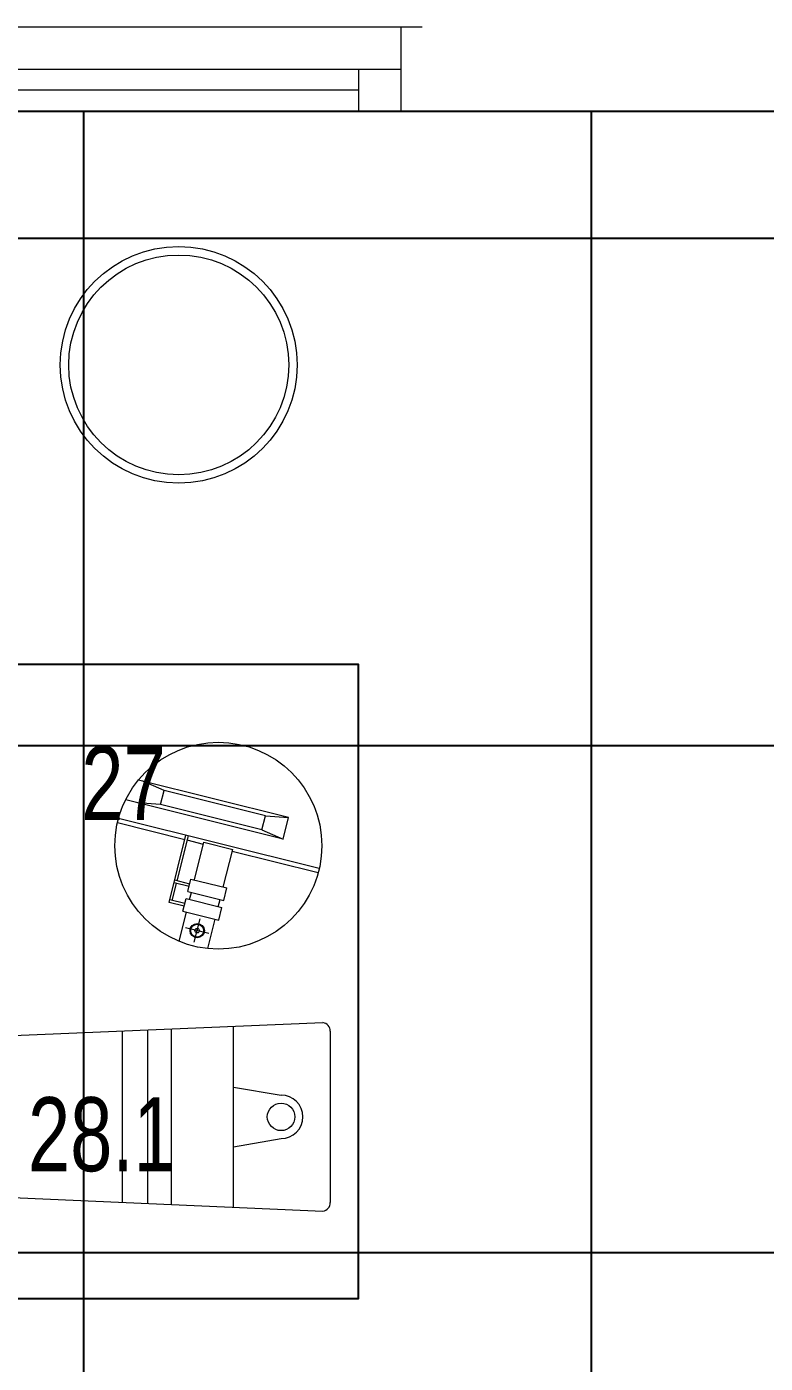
# Model space of a CAD drawing. Extents: x -560814 to 57327, y -29287 to 19916.
# Drawn here: x 11409 to 12281, y -4291 to -2710 of the extents above; entities that cross this region are included whole.
import ezdxf

# ---------------------------------------------------------------- set-up
doc = ezdxf.new("R2010")
doc.units = 0
doc.header["$LTSCALE"] = 0.25
doc.linetypes.add('DASHDOT', pattern=[25.4, 12.7, -6.35, 0, -6.35])
for name, color, linetype, lineweight in [('01-First Floor$0$72_EGR_EQP_TAG', 142, 'Continuous', 5), ('01-First Floor$0$Aluminum', 251, 'Continuous', 5), ('01-First Floor$0$LOADING', 253, 'Continuous', 5), ('01-First Floor$0$Walls', 251, 'Continuous', 5), ('E-LITE-CLNG-CNDT', 6, 'DASHDOT', 35)]:
    doc.layers.add(name, color=color, linetype=linetype, lineweight=lineweight)
doc.layers.add('01-First Floor$0$FALSE CEILING', color=251, linetype='Continuous')
doc.styles.add('01-First Floor$0$X3G_ENTITY_257CFD', font='swisscl.ttf', dxfattribs={"height": 200})

# ---------------------------------------------------------------- blocks, each defined once
blk = doc.blocks.new('01-First Floor$0$O.122.42.80')
at = {"layer": '01-First Floor$0$LOADING'}
for p, q in [((286356.8, -8336.5, 0), (286179.3, -8292.3, 0)), ((286209.7, -8304.5, 0), (286184.5, -8293.6, 0)), ((286205.5, -8321.2, 0), (286209.7, -8304.5, 0)), ((286329.5, -8334.4, 0), (286209.7, -8304.5, 0)), ((286350.4, -8362, 0), (286164.2, -8315.5, 0)), ((286205.5, -8321.2, 0), (286178.2, -8319, 0)), ((286325.3, -8351.1, 0), (286205.5, -8321.2, 0)), ((286234.1, -8362.8, 0), (286154.4, -8342.9, 0)), ((286393, -8396.8, 0), (286155.8, -8337.6, 0)), ((286325.3, -8351.1, 0), (286329.5, -8334.4, 0)), ((286329.5, -8334.4, 0), (286356.8, -8336.5, 0)), ((286350.4, -8362, 0), (286356.8, -8336.5, 0)), ((286215.6, -8436.9, 0), (286235.4, -8357.5, 0)), ((286225.1, -8411.5, 0), (286238.4, -8358.2, 0)), ((286325.3, -8351.1, 0), (286350.4, -8362, 0)), ((286256.1, -8368.3, 0), (286237, -8363.5, 0)), ((286245.6, -8410.3, 0), (286256.7, -8365.7, 0)), ((286256.7, -8365.7, 0), (286290.7, -8374.2, 0)), ((286279.5, -8418.8, 0), (286290.7, -8374.2, 0)), ((286391.7, -8402.1, 0), (286290, -8376.7, 0)), ((286237.6, -8424, 0), (286241.3, -8409.3, 0)), ((286241.3, -8409.3, 0), (286283.8, -8419.9, 0)), ((286219.3, -8434.7, 0), (286224.3, -8414.5, 0)), ((286239.1, -8418.1, 0), (286221.4, -8413.7, 0)), ((286239.9, -8415.2, 0), (286222.1, -8410.7, 0)), ((286237.6, -8424, 0), (286280.1, -8434.6, 0)), ((286239.8, -8433.6, 0), (286241.9, -8425.1, 0)), ((286280.1, -8434.6, 0), (286283.8, -8419.9, 0)), ((286233.3, -8441.4, 0), (286215.6, -8436.9, 0)), ((286234.1, -8438.4, 0), (286216.3, -8434, 0)), ((286231.9, -8447.3, 0), (286235.5, -8432.5, 0)), ((286235.5, -8432.5, 0), (286278, -8443.1, 0)), ((286273.7, -8442, 0), (286275.8, -8433.6, 0)), ((286227.5, -8483.1, 0), (286236.1, -8448.3, 0)), ((286231.9, -8447.3, 0), (286274.4, -8457.9, 0)), ((286245.3, -8484, 0), (286252.1, -8456.5, 0)), ((286261.4, -8491.6, 0), (286270.1, -8456.8, 0)), ((286274.4, -8457.9, 0), (286278, -8443.1, 0)), ((286262.4, -8473.9, 0), (286234.9, -8467, 0))]:
    blk.add_line(p, q, dxfattribs=at)
for centre, radius in [((286273.7, -8369.9, 0), 122.3), ((286248.7, -8470.3, 0), 8.47), ((286248.7, -8470.3, 0), 7.58), ((286248.7, -8470.3, 0), 2.67)]:
    blk.add_circle(centre, radius, dxfattribs=at)
blk = doc.blocks.new('01-First Floor$0$WM00001-P')
at = {"layer": '01-First Floor$0$LOADING'}
for radius in [0.14, 0.13]:
    blk.add_circle((0, 0), radius, dxfattribs=at)
blk = doc.blocks.new('01-First Floor$0$28.1')
at = {"layer": '01-First Floor$0$LOADING'}
for p, q in [((-59566.5, -109878.5), (-59162, -109861.7)), ((-59340.8, -110076.8), (-59340.8, -109869.2)), ((-59267.4, -110080), (-59267.4, -109866.1)), ((-59566.5, -110066.8), (-59566.5, -109878.5)), ((-59398.7, -110074.2), (-59398.7, -109871.6)), ((-59369, -110075.5), (-59369, -109870.3)), ((-59153.1, -110074.6), (-59153.1, -109871.9)), ((-59267.4, -109938), (-59211.3, -109947.4)), ((-59267.4, -110008.5), (-59211.3, -109999)), ((-59566.5, -110066.8), (-59162, -110084.7))]:
    blk.add_line(p, q, dxfattribs=at)
blk.add_circle((-59211.3, -109973.2), 16.3, dxfattribs=at)
for centre, radius, start, end in [((-59163.4, -109871.9), 10.2, 360, 82.1904), ((-59211.3, -109973.2), 25.8, 270, 90), ((-59163.4, -110074.6), 10.2, 277.8096, 360)]:
    blk.add_arc(centre, radius, start, end, dxfattribs=at)
blk = doc.blocks.new('01-First Floor')
at = {"layer": '01-First Floor$0$Aluminum'}
for p, q in [((10675.9, -2710), (11875.9, -2710)), ((11850.9, -2710), (11850.9, -2810)), ((10700.9, -2760), (11850.9, -2760)), ((11800.9, -2760), (11800.9, -2810)), ((11800.9, -2785), (10750.9, -2785)), ((10675.9, -2810), (11875.9, -2810))]:
    blk.add_line(p, q, dxfattribs=at)
at = {"layer": '01-First Floor$0$FALSE CEILING', "linetype": 'Continuous'}
for p, q in [((11476, -7160), (11476, -2810)), ((12076, -7160), (12076, -2810)), ((10276, -2960), (14276, -2960)), ((10276, -3560), (14276, -3560)), ((10276, -4160), (14276, -4160))]:
    blk.add_line(p, q, dxfattribs=at)
at = {"layer": '01-First Floor$0$FALSE CEILING'}
blk.add_lwpolyline([(14276, -7160), (10276, -7160), (10276, -2810), (14276, -2810)], close=True, dxfattribs=at)
at = {"layer": '01-First Floor$0$FALSE CEILING', "elevation": -0.1}
blk.add_lwpolyline([(10300.6, -3464.2), (10300.6, -4214.2), (11800.6, -4214.2), (11800.6, -3464.2)], close=True, dxfattribs=at)
at = {"layer": '01-First Floor$0$LOADING', "elevation": -0.1}
blk.add_lwpolyline([(10300.6, -3464.2), (10300.6, -4214.2), (11800.6, -4214.2), (11800.6, -3464.2)], close=True, dxfattribs=at)
at = {"layer": '01-First Floor$0$Walls'}
blk.add_line((10276, -2810), (14276, -2810), dxfattribs=at)
at = {"layer": '01-First Floor$0$LOADING', "extrusion": (-2.24019e-05, -2.25507e-18, -1), "xscale": -1000, "yscale": 1000, "zscale": 1000, "rotation": 180}
blk.add_blockref('01-First Floor$0$WM00001-P', (-11588.3, -3110, -0.1), dxfattribs=at)
at = {"layer": '01-First Floor$0$LOADING'}
for name, p in [('01-First Floor$0$O.122.42.80', (-274638.6, 4691.2, -0.1)), ('01-First Floor$0$28.1', (70920.6, 105973.8, -0.1))]:
    blk.add_blockref(name, p, dxfattribs=at)
at = {"layer": '01-First Floor$0$72_EGR_EQP_TAG', "char_height": 87.47, "attachment_point": 2, "style": '01-First Floor$0$X3G_ENTITY_257CFD'}
for s, insert in [('27', (11523, -3561, -0.1)), ('28.1', (11497.4, -3976.2, 0))]:
    blk.add_mtext(s, dxfattribs=dict(at, insert=insert))

msp = doc.modelspace()

# ---------------------------------------------------------------- block references
at = {"layer": 'E-LITE-CLNG-CNDT'}
msp.add_blockref('01-First Floor', (0, 0), dxfattribs=at)

doc.saveas('drawing.dxf')
